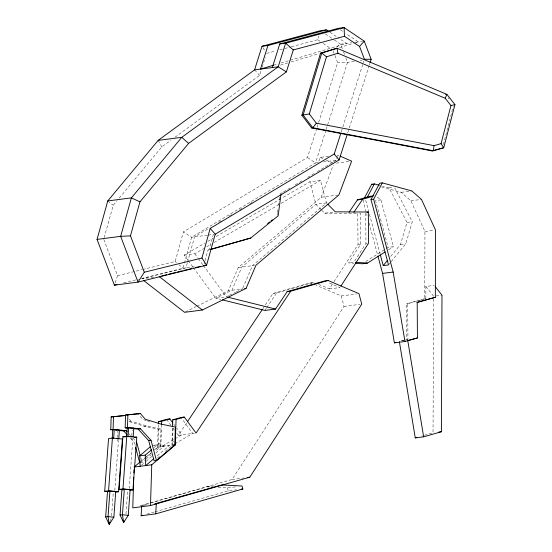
<?xml version="1.0" encoding="UTF-8"?>
<svg xmlns="http://www.w3.org/2000/svg" width="552" height="552" viewBox="0 0 552 552"><rect width="100%" height="100%" fill="white"/><g stroke="black" fill="none" stroke-linecap="round" stroke-linejoin="round"><path stroke-width="0.41" stroke-dasharray="2.76 2.07" d="M381.556 186.935L401.235 192.317L410.888 200.783L424.943 231.481L424.75 298.653L425.854 298.515L425.889 286.447L434.272 285.363M433.589 298.873L433.03 432.816L421.721 436.046M154.291 450.032L157.555 447.279L158.272 424.253M129.403 421.645L144.155 426.234L158.652 429.235L158.093 447.21L154.815 449.977M129.361 421.286L130.914 421.086L146.487 425.93L160.984 428.938L160.425 446.913L155.174 451.336M161.57 424.674L160.873 446.851L174.239 439.178M157.555 447.279L171.941 445.416L172.507 427.503M172.486 445.347L173.017 428.221M111.601 515.796L113.27 492.812M117.127 441.255L117.231 439.841M117.397 437.529L117.866 431.091M114.802 490.555L118.459 440.386M125.987 513.933L127.664 490.942M131.521 439.392L131.624 437.977M131.79 435.666L132.197 430.029M129.196 488.692L132.846 438.516M277.159 215.156L277.38 213.465M277.49 212.617L278.042 208.394M278.484 205.013L278.705 203.322M279.146 199.941L279.478 197.402M443.346 144.589L453.268 106.419M104.19 237.65L113.201 205.309L117.031 200.714M142.595 269.521L175.177 261.482L183.43 231.868L307.471 157.499L316.841 128.078M187.28 262.98L185.92 267.879L142.319 278.629M187.507 262.165L194.559 236.877L209.311 228.031M204.088 263.953L204.764 261.503M204.992 260.689L207.952 250.084L209.587 249.614M390.775 256.356L400.483 244.453L407.01 222.442L389.119 187.935L382.564 186.148M391.216 261.627L405.775 243.763L412.303 221.759L394.804 188.004M291.29 46.789L317.69 39.744L318.863 35.956M175.018 137.22L259.612 75.355L261.151 70.477M262.179 67.22L265.257 57.463M317.103 127.257L318.4 123.172M318.663 122.358L337.651 62.7L334.926 55.504M325.921 130.258L315.502 162.978L191.606 237.263L182.967 268.258L141.995 278.36M326.177 129.437L347.532 62.362L345.738 57.629M318.925 161.115L320.098 157.43L328.53 156.333M341.288 131.859L342.578 127.795M342.84 126.981L363.03 63.556M363.292 62.742L363.809 61.113M317.172 171.686L336.168 160.301L337.106 157.348M337.341 156.609L337.81 155.133L339.342 155.802M347.712 132.922L349.016 128.83M349.271 128.016L369.067 65.847M369.329 65.032L369.847 63.39M110.227 521.329L111.228 518.266M115.189 282.803L117.535 275.703L103.728 239.306M196.878 306.257L228.349 290.711L238.278 267.513L321.174 197.243L333.291 165.055M242.832 288.103L252.43 265.678L326.494 202.894L320.47 180.4L309.879 181.774L281.617 198.272M318.587 284.308L329.385 288.91L333.539 282.465M334.001 281.748L358.02 244.501L357.751 213.403L360.401 213.058L360.67 244.156L348.588 262.89L353.687 263.214M365.7 213.217L365.962 243.473L353.887 262.2L348.588 262.89M150.151 502.893L232.068 479.481L344.048 306.415L341.246 295.955L315.93 285.156M176.875 433.341L178.344 435.342L186.949 422.446M262.98 308.52L264.891 305.656M265.367 304.939L273.019 293.471L310.397 282.79L313.957 282.327L276.58 293.015L273.019 293.471M264.946 310.445L266.34 308.354M266.809 307.657L276.58 293.015M389.056 264.27L390.671 262.29M119.211 198.085L161.846 146.86L170.858 140.263M154.07 447.527L157.216 444.815L169.174 445.774L156.768 456.228M140.581 461.582L145.804 457.187M146.452 456.635L151.02 452.785M139.718 462.693L144.314 458.822M144.969 458.27L150.875 453.296M140.498 462.59L142.05 462.39L145.335 459.623M145.99 459.071L151.234 454.648M141.443 465.198L145.362 461.893M146.011 461.348L151.89 456.394M155.809 453.095L163.64 446.492L152.531 445.602M157.396 458.063L159.362 456.407M165.269 451.426L171.831 445.899M336.727 47.058L340.646 44.208L351.61 42.787M365.686 261.544L388.139 247.393L393.431 246.703L380.873 199.845L376.54 196.56M388.539 249.787L393.431 246.703M218.896 222.283L221.849 220.517M229.218 216.094L232.171 214.328M239.547 209.905L242.494 208.138M249.87 203.716L252.816 201.949M279.919 194.021L282.845 192.268M283.576 191.834L290.876 187.452M295.258 184.823L302.565 180.442M307.678 177.378L314.254 173.438M187.763 259.992L184.189 255.134L205.02 242.977M207.994 241.245L213.196 238.202M216.17 236.47L280.878 198.706M184.189 255.134L194.78 253.761L203.709 248.552M206.683 246.813L211.14 244.212M214.121 242.473L280.306 203.84M281.051 203.405L320.47 180.4M174.984 438.75L181.663 434.914L176.757 428.248M171.941 445.416L174.17 444.139M174.915 443.711L192.738 433.479L180.959 417.478M185.362 311.942L196.105 306.636M193.372 267.637L215.804 298.204L226.396 296.831L228.694 295.693M229.459 295.32L235.6 292.284M236.366 291.904L242.5 288.875L228.349 290.711M273.606 65.191L277.704 63.97M280.982 62.99L346.552 43.442L338.217 37.84M280.499 65.122L287.875 62.928M291.152 61.948L319.022 53.641M339.508 47.534L353.446 43.38M354.26 43.139L358.358 41.917L345.856 33.506M425.854 298.515L407.714 303.697L407.942 339.176L406.838 339.321L406.61 303.841L423.929 298.887M401.394 340.874L405.278 339.763M401.711 340.957L404.823 340.066M405.603 339.846L407.942 339.176M140.222 505.729L149.323 503.127M141.705 505.549L207.228 486.823L216.136 485.67M146.88 514.119L154.284 512.001M155.105 511.766L228.266 490.859L236.359 489.81M266.533 53.399L275.614 50.977M279.74 49.873L283.859 48.769M284.687 48.548L290.462 47.01M117.535 275.703L141.76 269.728M123.607 282.9L138.655 279.188M355.833 42.242L362.574 41.372M354.281 61.486L347.532 62.362L337.651 62.7M360.187 60.727L361.87 60.506M318.456 162.592L315.502 162.978L307.471 157.499M323.513 161.936L336.168 160.301M336.43 163.116L350.768 161.26M389.119 187.935L393.659 187.349M321.174 197.243L338.045 195.056M401.235 192.317L411.827 190.944M326.494 202.894L315.91 204.268L241.838 267.051L231.916 290.248L215.804 298.204L220.8 299.446M380.873 199.845L375.581 200.528L388.139 247.393M410.888 200.783L421.48 199.41M321.747 210.215L324.666 213.196L333.622 212.03M207.386 235.214L191.606 237.263L183.43 231.868M208.242 235.104L213.376 234.441L209.056 249.939L207.952 250.084M407.01 222.442L412.303 221.759M424.943 231.481L433.906 230.322M358.02 244.501L360.67 244.156M365.962 243.473L367.287 243.301M194.352 266.782L182.967 268.258L179.069 264.87M400.483 244.453L405.775 243.763M141.498 278.829L154.153 277.194M238.278 267.513L254.569 265.402M329.385 288.91L339.97 287.544L327.633 282.272M341.246 295.955L356.426 293.988M344.048 306.415L360.077 304.338M436.121 295.969L441.986 295.21M406.61 303.841L407.714 303.697M144.155 426.234L146.487 425.93M158.652 429.235L160.984 428.938M178.344 435.342L194.394 433.265M158.203 443.684L160.535 443.38M172.597 441.821L174.149 441.621M154.049 445.222L157.216 444.815M232.068 479.481L243.874 477.949M218.199 487.409L227.479 487.899L236.38 486.747M143.327 505.342L148.177 504.714M324.666 213.196L357.751 213.403M207.228 486.823L211.444 487.05M146.252 420.541L142.975 419.527L138.083 413.848M147.073 420.796L150.351 421.818M310.397 282.79L311.977 283.466M320.098 157.43L323.161 158.769M326.232 160.101L333.898 163.447M340.294 29.767L343.075 31.636M329.882 32.23L337.52 37.37M325.363 33.927L333.698 39.537M334.395 40.006L340.646 44.208L343.344 51.315M317.69 39.744L320.436 41.593M323.182 43.442L331.428 48.99M107.771 200.935L113.201 205.309M175.177 261.482L176.474 262.614M321.16 209.622L315.91 204.268L309.879 181.774M128.83 433.679L130.507 435.493M132.728 437.915L135.516 440.944M130.403 438.219L134.302 442.462L135.171 445.699M254.589 69.862L259.612 75.355M129.285 419.196L130.914 421.086M448.155 97.732L449.162 99.008M425.889 286.447L433.603 296.3M173.811 424.246L174.798 425.578M166.566 419.347L170.982 425.344M172.948 428.014L174.418 430.008M194.78 253.761L197.837 257.929M198.347 258.626L202.936 264.877M203.446 265.567L226.396 296.831M188.273 260.689L192.862 266.94M262.931 47.693L265.188 51.253M158.148 140.394L161.846 146.86M343.641 52.102L344.538 54.469M333.104 50.708L334.622 54.703M380.19 254.293L365.707 200.245L363.057 200.583L367.052 215.48M369.046 222.932L377.692 255.21M227.479 487.899L228.266 490.859M140.746 457.532L142.05 462.39"/><path stroke-width="0.83" d="M377.913 256.038L382.57 273.412L394.397 342.875L404.982 341.509L417.422 337.948L417.202 302.468L435.342 297.28L435.535 230.108L421.48 199.41L411.827 190.944L382.301 182.878L379.659 183.216L370.999 199.555L388.518 264.932L383.226 265.615L380.404 255.1M399.372 341.626L415.263 437.895L423.646 436.811L441.414 431.733L441.986 295.21L435.3 286.674M113.188 429.925L110.759 429.684L111.159 416.905L125.187 415.49M110.759 429.684L113.091 429.387L113.491 416.601M127.581 428.062L125.152 427.821L125.552 415.042L140.408 413.545L145.307 419.223L160.88 424.067L175.377 427.069L174.811 445.043L156.444 460.527L154.111 460.823L148.688 440.599L138.11 429.083L131.631 428.455M125.152 427.821L127.477 427.517L127.878 414.738M133.729 477.28L132.777 507.861L150.482 505.563L249.78 477.183L361.76 304.124L358.959 293.657L328.109 280.499L324.548 280.961L287.171 291.642L275.538 309.072L264.946 310.445L222.47 299.867M133.86 473.029L133.97 469.635M150.482 505.563L151.759 464.791L175.267 444.988L176.067 419.396L184.278 417.05L196.057 433.051L290.731 291.18L328.109 280.499M158.3 423.398L158.355 421.693L166.566 419.347L169.892 418.913L172.831 422.915M161.57 424.674L161.674 421.266L169.892 418.913M172.528 426.655L172.741 419.83L180.959 417.478L184.278 417.05M154.657 503.872L221.8 484.932L242.045 486.015L242.839 488.968L155.698 513.871L141.133 515.761L141.657 506.398M155.698 513.871L156.278 503.666M108.026 491.604L104.701 491.28L108.537 438.557L112.401 438.053L122.385 439.033L118.549 491.756L115.458 492.156M105.66 516.927L107.523 491.39L109.917 491.08L115.727 491.646L113.871 517.189L109.234 524.4L105.66 516.927L108.054 516.624L113.871 517.189M112.173 438.64L112.815 429.787L114.285 429.594L119.391 430.098L118.749 438.95L117.045 438.785M104.701 491.28L108.565 490.783L112.401 438.053M109.917 491.08L108.054 516.624L109.234 524.4L109.979 522.102M113.636 438.447L114.285 429.594M123.248 489.824L119.087 489.417L122.923 436.694L126.794 436.19L136.779 437.163L132.942 489.893L129.844 490.293M120.053 515.064L121.909 489.527L124.303 489.217L130.12 489.783L128.257 515.327L123.62 522.537L120.053 515.064L122.447 514.754L128.257 515.327M126.622 435.97L127.208 427.924L133.784 428.235L133.135 437.087M119.087 489.417L122.958 488.92L126.794 436.19M128.671 427.731L128.029 436.584L131.438 436.915M124.303 489.217L122.447 514.754L123.62 522.537L124.117 521.005M280.913 194.725L278.153 215.86L250.712 238.036L210.685 249.476M434.065 145.645L316.337 123.179L309.279 113.947L326.473 56.808L337.914 53.233L445.222 98.27L450.963 105.556L441.062 143.644L434.065 145.645L433.279 150.737L432.023 150.903L311.583 127.912L301.861 115.202L320.526 53.171L337.017 48.259L446.892 94.371L454.951 104.59L443.739 147.75L433.279 150.737L312.839 127.753L311.583 127.912M347.187 134.557L339.114 159.914L215.225 234.2L206.579 265.202L138.021 282.106L114.409 285.17L97.048 239.395L107.771 200.935L158.148 140.394L254.589 69.862L278.201 66.799L286.364 71.891L293.291 49.928L344.441 36.28L359.559 46.444L364.41 59.23L371.151 59.305L370.109 62.576M371.151 59.305L364.265 41.152L344.117 27.6L285.646 43.208L278.201 66.799L181.767 137.338L131.383 197.878L120.66 236.339L138.021 282.106L144.286 272.239L130.479 235.842L139.953 201.846L188.598 143.396L286.364 71.891M203.633 265.581L206.579 265.202L201.928 258.019L210.188 228.404L334.229 154.029L340.77 133.487M254.589 69.862L262.027 46.264L320.505 30.657L326.404 29.898L328.488 31.298M326.404 29.898L267.934 45.499L260.489 69.097L273.606 65.191M272.302 67.565L279.74 43.967L338.21 28.366L344.117 27.6L344.441 36.28M143.52 280.402L184.589 312.322L202.301 310.031L246.061 288.413L255.99 265.215L338.887 194.946L351.61 161.149L340.108 156.14M445.222 98.27L446.892 94.371L445.636 94.537M364.237 198.361L371.717 184.244L374.359 183.906L379.279 185.251M367.391 197.057L374.359 183.906M404.982 341.509L393.162 272.046L373.649 199.217L382.301 182.878M340.894 286.108L368.612 243.128L368.336 212.03L335.25 211.823L327.66 204.081M187.432 421.728L262.497 309.237M349.03 212.299L357.392 199.914L370.006 196.312L373.787 195.822M353.86 212.299L362.692 199.231L372.69 196.374M316.337 123.179L312.839 127.753L303.117 115.037L321.781 53.006L337.017 48.259L337.914 53.233M383.226 265.615L387.538 260.33M359.559 46.444L364.265 41.152M140.139 466.295L139.732 455.835L150.42 446.616M139.732 455.835L145.266 455.117L151.552 449.694M134.702 466.537L139.925 462.134M153.504 458.981L145.673 465.577L145.266 455.117M267.679 223.574L269.686 221.952M271.025 220.869L272.364 219.786M355.384 263.325L362.174 263.766L367.466 263.076L385.048 251.988M432.023 150.903L443.739 147.75L441.062 143.644M210.402 249.38L250.712 238.036M416.919 302.379L435.342 297.28M394.397 342.875L395.95 342.433M141.133 515.761L142.775 515.292M415.263 437.895L416.877 437.432M144.286 272.239L201.928 258.019M114.409 285.17L116.914 284.549M161.681 275.931L166.614 274.71M168.256 274.303L175.66 272.481M177.309 272.074L182.243 270.859M183.885 270.452L187.176 269.638M188.825 269.231L191.289 268.624M195.401 267.61L200.341 266.395M450.963 105.556L454.951 104.59M309.279 113.947L301.861 115.202M262.027 46.264L267.934 45.499M279.74 43.967L285.646 43.208L293.291 49.928M320.526 53.171L321.781 53.006L326.473 56.808M158.148 140.394L181.767 137.338L188.598 143.396M107.771 200.935L131.383 197.878L139.953 201.846M357.392 199.914L362.692 199.231M370.999 199.555L373.649 199.217M97.048 239.395L120.66 236.339L130.479 235.842M367.018 212.203L368.336 212.03M244.639 288.599L246.061 288.413M382.57 273.412L393.162 272.046M287.171 291.642L290.731 291.18M417.422 337.948L407.755 340.543L423.646 436.811M125.242 415.511L111.159 416.905M140.408 413.545L125.552 415.042M158.355 421.693L161.674 421.266M172.741 419.83L176.067 419.396M132.314 428.421L133.784 428.235M118.859 430.477L123.717 430.953L126.049 430.65L127.16 431.864M138.11 429.083L140.436 428.787L151.02 440.296L156.444 460.527M134.453 437.467L136.779 437.163M148.688 440.599L151.02 440.296M173.259 445.25L175.267 444.988M134.046 467.089L151.759 464.791M438.895 432.057L441.414 431.733M247.248 477.514L249.78 477.183M241.217 489.175L242.839 488.968M355.585 262.31L367.466 263.076M127.477 427.517L140.436 428.787M113.091 429.387L126.049 430.65M115.375 430.036L117.072 430.201M122.923 436.694L125.421 436.936M122.958 488.92L132.942 489.893M121.909 489.527L123.572 489.686M108.565 490.783L118.549 491.756M107.523 491.39L109.179 491.556M228.059 297.245L275.538 309.072M371.717 184.244L373.352 184.692M159.211 276.538L202.301 310.031M123.717 430.953L127.063 434.583M210.188 228.404L215.225 234.2M334.229 154.029L339.114 159.914M136.627 442.159L140.318 455.917M135.599 447.313L139.718 462.693"/></g></svg>
